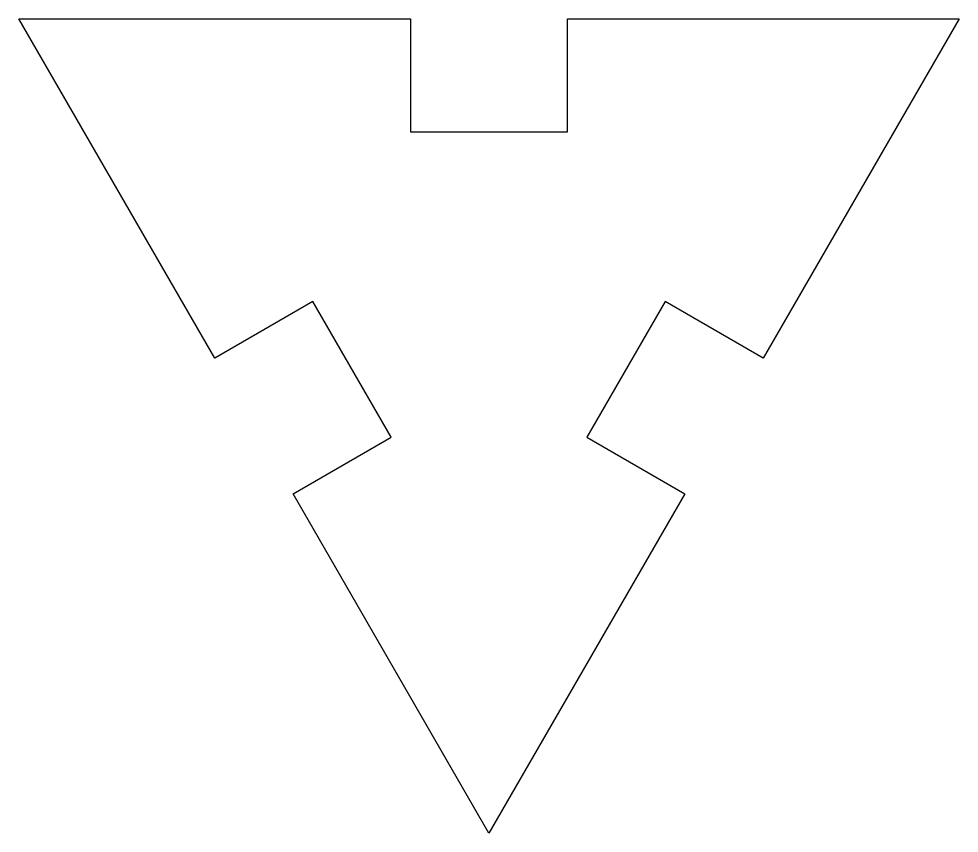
# Model space of a CAD drawing. Header units: millimetres. Extents: x 0 to 24, y -20.8 to 0.
import ezdxf

# ---------------------------------------------------------------- set-up
doc = ezdxf.new("R2010")
doc.units = ezdxf.units.MM
doc.layers.get('0').update_dxf_attribs({"linetype": 'CONTINUOUS'})

msp = doc.modelspace()

# ---------------------------------------------------------------- linework, layer by layer
msp.add_lwpolyline([(19, -8.66), (16.5, -7.217), (14.5, -10.681), (17, -12.124), (12, -20.785), (7, -12.124), (9.5, -10.681), (7.5, -7.217), (5, -8.66), (0, 0), (10, 0), (10, -2.887), (14, -2.887), (14, 0), (24, 0)], close=True)

doc.saveas('drawing.dxf')
